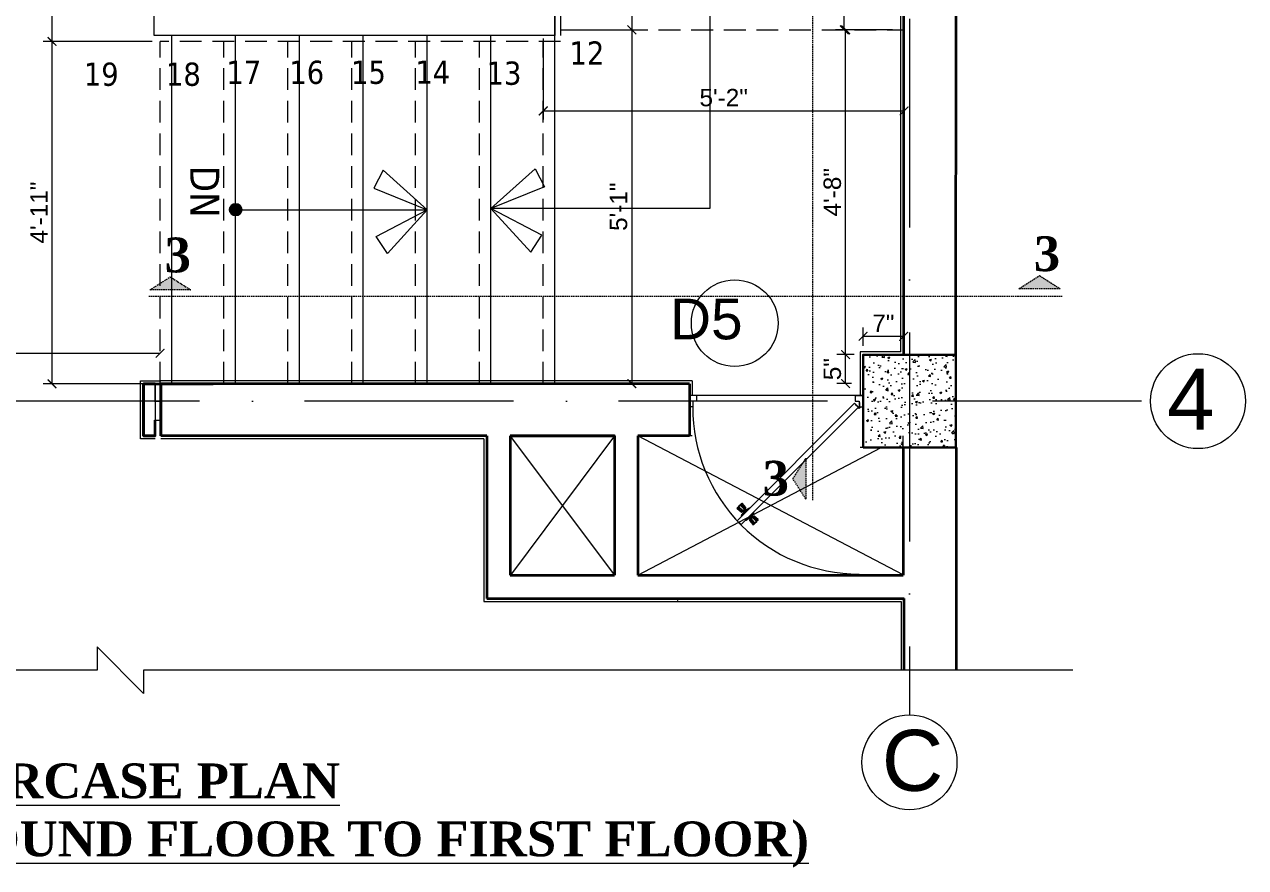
# Model space of a CAD drawing. Header units: inches. Extents: x 10755 to 33653, y -10992 to 10708.
# Drawn here: x 26093.8 to 26304.2, y 4057.2 to 4202.5 of the extents above; entities that cross this region are included whole.
import ezdxf

# ---------------------------------------------------------------- set-up
doc = ezdxf.new("R2010")
doc.units = ezdxf.units.IN
doc.header["$MEASUREMENT"] = 0
doc.linetypes.add('ACAD_ISO10W100', pattern=[18, 12, -3, 0, -3])
doc.linetypes.add('HIDDEN', pattern=[0.375, 0.25, -0.125])
for name, color, linetype, lineweight in [('arrow line', 54, 'Continuous', 9), ('beam in plan', 241, 'HIDDEN', 20), ('centerline', 9, 'ACAD_ISO10W100', 5), ('col', 1, 'Continuous', 30), ('dimension element- 8', 5, 'Continuous', 13), ('DIMINSION', 5, 'Continuous', 15), ('hatch', 33, 'Continuous', 5), ('hatch 2', 8, 'Continuous', 13), ('hatch- rcc', 252, 'Continuous', 5), ('hidden line', 4, 'HIDDEN', 9), ('L1 furnitures', 252, 'Continuous', 9), ('Pillar', 11, 'Continuous', 25), ('PLASTER', 50, 'Continuous', 9), ('PUERTAS', 7, 'Continuous', 0), ('railing', 33, 'Continuous', 15), ('rs', 102, 'Continuous', 15), ('STAIRCASE', 143, 'Continuous', 15), ('Text', 150, 'Continuous', 18), ('text detail- 8', 115, 'Continuous', 18), ('title text 1', 113, 'Continuous', 25), ('wall', 1, 'Continuous', 35)]:
    doc.layers.add(name, color=color, linetype=linetype, lineweight=lineweight)
doc.layers.add('T-TEXT', color=230, linetype='Continuous')
doc.layers.get('DIMINSION').off()
doc.styles.add('arial', font='arial.ttf')
doc.styles.add('Prajwal', font='stylu.ttf', dxfattribs={"height": 9})
doc.styles.get("Standard").update_dxf_attribs({"font": 'arial.ttf'})
doc.styles.add('suren', font='times.ttf', dxfattribs={"height": 4})
doc.dimstyles.new('s3', dxfattribs={"dimscale": 3, "dimtxt": 1, "dimasz": 0.5, "dimexe": 0.5, "dimexo": 0.5, "dimgap": 0.25, "dimtad": 1, "dimzin": 3, "dimdsep": 46, "dimlunit": 4, "dimtxsty": 'Standard', "dimblk": 'ARCHTICK', "dimcen": 0, "dimclrd": 256, "dimclre": 256, "dimclrt": 6, "dimadec": 0, "dimazin": 0, "dimtfac": 0.5, "dimtix": 1, "dimtmove": 1, "dimatfit": 3, "dimfxl": 0.5, "dimfrac": 1, "dimtolj": 1, "dimtzin": 0, "dimarcsym": 1})

# ---------------------------------------------------------------- blocks, each defined once
blk = doc.blocks.new('A$C03EF3246')
at = {"layer": 'arrow line'}
for q in [(-16.37, -1.02), (-1.99, -1.02)]:
    blk.add_line((-9.18, 6.21), q, dxfattribs=at)
for points in [[(-16.37, -1.02), (-13.34, -2.78), (-9.18, 6.21)], [(-1.99, -1.02), (-5.01, -2.78), (-9.18, 6.21)]]:
    blk.add_lwpolyline(points, dxfattribs=at)
blk = doc.blocks.new('ETERWEWE')
at = {"layer": 'hatch- rcc', "linetype": 'Continuous', "ltscale": 30}
h = blk.add_hatch(dxfattribs=at)
h.set_pattern_fill('AR-CONC', color=256, scale=0.5, style=0)
h.set_pattern_definition([(50, (0, 0), (3.586300913, -0.313760675), [0.375, -4.125]), (355, (0, 0), (-0.69375667, 3.76096067), [0.3, -3.3]), (100.4514445, (0.299, -0.026), (2.89254423, 3.447199955), [0.31870096, -3.50571056]), (46.1842, (0, 1), (5.33620665, -0.8275964), [0.5625, -6.1875]), (96.6356355, (0.4447, 0.931), (4.67330973, 4.870593), [0.47805171, -5.2585688]), (351.184164, (0, 1), (4.67330973, 4.870593), [0.45, -4.95]), (21, (0.5, 0.75), (2.98453526, -2.013094453), [0.375, -4.125]), (326, (0.5, 0.75), (1.21657666, 3.625750225), [0.3, -3.3]), (71.4514447, (0.7487, 0.5822), (4.20111188, 1.612655764), [0.31870095, -3.50571056]), (37.5, (0, 0), (0.060799277, 1.664469269), [0, -3.26, 0, -3.35, 0, -3.3125]), (7.5, (0, 0), (1.315347687, 1.97205856), [0, -1.91, 0, -3.185, 0, -1.2625]), (327.5, (-1.115, 0), (2.669112181, -0.112774359), [0, -1.25, 0, -3.9, 0, -5.175]), (317.5, (-1.615, 0), (2.915930847, 0.50052491), [0, -1.625, 0, -2.59, 0, -3.675])])
h.paths.add_polyline_path([(159423.23, -3794.58), (159439.23, -3794.58), (159439.23, -3778.58), (159423.23, -3778.58)])
at = {"layer": 'col', "linetype": 'Continuous', "ltscale": 30}
blk.add_lwpolyline([(159423.23, -3794.58), (159423.23, -3778.58), (159439.23, -3778.58), (159439.23, -3794.58), (159423.23, -3794.58)], dxfattribs=at)
blk = doc.blocks.new('2ft6in')
at = {"layer": 'PUERTAS', "color": 2}
for p, q in [((0.84, 2.1), (21.02, 22.28)), ((21.71, 21.6), (1.47, 1.37)), ((18.33, 21.76), (18.31, 21.77)), ((21.71, 21.6), (21.02, 22.28)), ((21.18, 18.9), (21.2, 18.89)), ((1.36, 1.58), (0.81, 2.12)), ((0, 2), (0, 0)), ((0.6, 2), (0, 2)), ((1.33, 0), (0, 0)), ((0.6, 1.26), (0.6, 2.04)), ((0.67, 1.26), (0.6, 1.26)), ((0.67, 1.26), (0.67, 2.01)), ((0.67, 1), (0.67, 1.26)), ((1.33, 1), (0.67, 1)), ((1.31, 1.53), (0.79, 2.06)), ((1.36, 1.58), (1.31, 1.53)), ((1.47, 1.37), (1.31, 1.53)), ((1.33, 0), (1.33, 1)), ((28.67, 0), (28.67, 1)), ((28.67, 1), (29.33, 1)), ((28.67, 0), (30, 0)), ((29.33, 1), (29.33, 2)), ((29.33, 2), (30, 2)), ((30, 0), (30, 2))]:
    blk.add_line(p, q, dxfattribs=at)
at = {"layer": 'PUERTAS', "color": 8}
for p, q in [((18.81, 20.78), (18.04, 21.4)), ((18.86, 20.83), (18.08, 21.46)), ((18.95, 20.92), (18.2, 21.58)), ((18.44, 21.9), (18.31, 21.77)), ((19.07, 21.03), (18.34, 21.72)), ((18.44, 21.9), (18.56, 22.02)), ((18.58, 22.01), (18.56, 22.02)), ((19.3, 21.26), (18.61, 22)), ((19.42, 21.38), (18.75, 22.14)), ((19.51, 21.48), (18.88, 22.26)), ((19.55, 21.53), (18.93, 22.3)), ((19.4, 21.08), (19.31, 21.17)), ((19.47, 21.15), (19.38, 21.24)), ((19.51, 21.19), (19.42, 21.28)), ((19.53, 21.21), (19.44, 21.3)), ((19.7, 21.06), (19.51, 21.01)), ((19.89, 21.24), (19.58, 21.08)), ((20.07, 21.42), (19.64, 21.15)), ((18.91, 20.27), (19.19, 20.69)), ((19.13, 20.8), (19.03, 20.9)), ((19.15, 20.82), (19.05, 20.92)), ((19.09, 20.44), (19.25, 20.76)), ((19.19, 20.87), (19.1, 20.96)), ((19.25, 20.93), (19.16, 21.02)), ((19.28, 20.63), (19.32, 20.83)), ((19.43, 20.78), (19.4, 20.9)), ((19.55, 20.91), (19.43, 20.94)), ((19.69, 19.49), (20.12, 19.76)), ((19.87, 19.67), (20.18, 19.83)), ((20.06, 19.85), (20.25, 19.9)), ((20.21, 20), (20.33, 19.97)), ((20.21, 19.38), (20.83, 18.61)), ((20.23, 19.7), (20.32, 19.61)), ((20.25, 19.72), (20.34, 19.63)), ((20.25, 19.43), (20.88, 18.65)), ((20.29, 19.76), (20.38, 19.67)), ((20.33, 20.13), (20.36, 20.01)), ((20.34, 19.53), (21, 18.77)), ((20.36, 19.83), (20.45, 19.74)), ((20.48, 20.28), (20.44, 20.08)), ((20.46, 19.64), (21.14, 18.91)), ((20.5, 19.98), (20.6, 19.89)), ((20.67, 20.47), (20.51, 20.15)), ((20.85, 20.64), (20.57, 20.22)), ((20.57, 20.04), (20.66, 19.95)), ((20.61, 20.09), (20.7, 19.99)), ((20.63, 20.11), (20.72, 20.01)), ((20.69, 19.87), (21.42, 19.19)), ((20.81, 19.99), (21.56, 19.33)), ((20.9, 20.08), (21.68, 19.45)), ((20.95, 20.13), (21.72, 19.51)), ((21.32, 19.01), (21.2, 18.89)), ((21.32, 19.01), (21.44, 19.14)), ((21.43, 19.15), (21.44, 19.14)), ((0, 0), (30, 0))]:
    blk.add_line(p, q, dxfattribs=at)
at = {"layer": 'PUERTAS', "color": 1}
for p, q in [((18.06, 21.44), (18.48, 21.86)), ((18.74, 20.79), (18.06, 21.34)), ((18.08, 21.51), (18.45, 21.88)), ((18.11, 21.49), (18.08, 21.51)), ((18.82, 22.25), (18.45, 21.88)), ((18.9, 22.28), (18.48, 21.86)), ((18.84, 22.23), (18.82, 22.25)), ((18.83, 20.8), (19.18, 21.15)), ((19.54, 21.59), (18.99, 22.27)), ((19.02, 20.88), (19.24, 21.1)), ((19.54, 21.5), (19.18, 21.15)), ((19.45, 21.31), (19.24, 21.1)), ((19.55, 21.22), (19.33, 21.01)), ((19.45, 21.41), (19.45, 21.41)), ((19.54, 21.22), (19.45, 21.31)), ((19.64, 21.23), (19.64, 21.23)), ((19.74, 21.24), (19.73, 21.23)), ((20.12, 21.49), (19.74, 21.24)), ((20.22, 21.48), (20.22, 21.49)), ((18.84, 20.21), (19.1, 20.6)), ((18.85, 20.11), (18.84, 20.12)), ((18.92, 20.89), (18.93, 20.88)), ((19.12, 20.8), (19.03, 20.89)), ((19.1, 20.7), (19.11, 20.69)), ((19.1, 20.6), (19.1, 20.6)), ((19.11, 20.79), (19.33, 21.01)), ((19.53, 19.43), (19.54, 19.42)), ((19.64, 19.42), (20.02, 19.67)), ((20.02, 19.67), (20.03, 19.68)), ((20.12, 19.68), (20.12, 19.68)), ((20.21, 19.69), (20.43, 19.9)), ((20.22, 19.41), (20.57, 19.76)), ((20.22, 19.69), (20.31, 19.6)), ((20.22, 19.32), (20.76, 18.64)), ((20.31, 19.6), (20.52, 19.81)), ((20.31, 19.5), (20.31, 19.5)), ((20.65, 20.12), (20.43, 19.9)), ((20.74, 20.03), (20.52, 19.81)), ((20.93, 20.11), (20.57, 19.76)), ((20.64, 20.11), (20.73, 20.02)), ((20.66, 20.31), (20.65, 20.31)), ((20.65, 20.21), (20.65, 20.22)), ((20.91, 20.7), (20.66, 20.31)), ((20.84, 20.02), (20.83, 20.03)), ((20.86, 18.63), (21.28, 19.05)), ((20.91, 20.8), (20.91, 20.79)), ((20.94, 18.66), (21.31, 19.03)), ((21.02, 20.12), (21.7, 19.57)), ((21.7, 19.47), (21.28, 19.05)), ((21.67, 19.4), (21.31, 19.03)), ((21.65, 19.42), (21.67, 19.4)), ((20.91, 18.68), (20.94, 18.66))]:
    blk.add_line(p, q, dxfattribs=at)
at = {"layer": 'PUERTAS', "color": 2}
for radius in [0.129, 0.0627]:
    blk.add_circle((0.68, 2.14), radius, dxfattribs=at)
at = {"layer": 'PUERTAS', "color": 8}
blk.add_arc((0.68, 2.14), 28.65, 359.7285, 90.0333, dxfattribs=at)
at = {"layer": 'PUERTAS', "color": 1}
for centre, start, end in [((18.94, 22.23), 38.9236, 135), ((19.4, 21.36), 315, 45), ((19.49, 21.55), 315, 38.9236), ((19.6, 21.18), 50.2572, 135), ((19.68, 21.28), 230.2572, 315), ((20.17, 21.44), 45, 135), ((18.78, 20.84), 231.0764, 315), ((18.89, 20.16), 135, 225), ((18.97, 20.93), 225, 315), ((19.16, 20.74), 135, 219.7428), ((19.06, 20.65), 315, 39.7428), ((19.59, 19.47), 225, 315), ((20.07, 19.63), 50.2572, 135), ((20.16, 19.73), 230.2572, 315), ((20.27, 19.36), 135, 218.9236), ((20.35, 19.55), 135, 225), ((20.7, 20.26), 135, 219.7428), ((20.6, 20.17), 315, 39.7428), ((20.78, 19.98), 45, 135), ((20.87, 20.75), 315, 45), ((20.98, 20.07), 51.0764, 135), ((21.65, 19.52), 315, 51.0764), ((20.82, 18.68), 218.9236, 315)]:
    blk.add_arc(centre, 0.0667, start, end, dxfattribs=at)
blk = doc.blocks.new('_ArchTick')
at = {"color": 0, "const_width": 0.15}
blk.add_lwpolyline([(-0.5, -0.5), (0.5, 0.5)], dxfattribs=at)
blk = doc.blocks.new('*D2114')
at = {"layer": 'Defpoints', "color": 0, "transparency": 16777216}
for p in [(11404.74, -713.61), (11404.74, -724.61), (11417.01, -724.61)]:
    blk.add_point(p, dxfattribs=at)
at = {"layer": 'dimension element- 8', "lineweight": -2, "transparency": 16777216}
for p, q in [((11406.24, -713.61), (11418.51, -713.61)), ((11417.01, -713.61), (11417.01, -724.61)), ((11406.24, -724.61), (11418.51, -724.61))]:
    blk.add_line(p, q, dxfattribs=at)
at = {"layer": 'dimension element- 8', "lineweight": -2, "transparency": 16777216, "xscale": 1.5, "yscale": 1.5, "zscale": 1.5}
for p, rotation in [((11417.01, -713.61), 90), ((11417.01, -724.61), 270)]:
    blk.add_blockref('_ArchTick', p, dxfattribs=dict(at, rotation=rotation))
at = {"layer": 'dimension element- 8', "color": 6, "transparency": 16777216, "insert": (11414.75, -719.11), "char_height": 3, "attachment_point": 5, "rotation": 90}
blk.add_mtext('\\A1;11"', dxfattribs=at)
blk = doc.blocks.new('*D2115')
at = {"layer": 'Defpoints', "color": 0, "transparency": 16777216}
for p in [(11404.74, -724.61), (11403.74, -785.59), (11417.01, -785.59)]:
    blk.add_point(p, dxfattribs=at)
at = {"layer": 'dimension element- 8', "lineweight": -2, "transparency": 16777216}
for p, q in [((11406.24, -724.61), (11418.51, -724.61)), ((11417.01, -724.61), (11417.01, -785.59)), ((11405.24, -785.59), (11418.51, -785.59))]:
    blk.add_line(p, q, dxfattribs=at)
at = {"layer": 'dimension element- 8', "lineweight": -2, "transparency": 16777216, "xscale": 1.5, "yscale": 1.5, "zscale": 1.5}
for p, rotation in [((11417.01, -724.61), 90), ((11417.01, -785.59), 270)]:
    blk.add_blockref('_ArchTick', p, dxfattribs=dict(at, rotation=rotation))
at = {"layer": 'dimension element- 8', "color": 6, "transparency": 16777216, "insert": (11414.72, -755.1), "char_height": 3, "attachment_point": 5, "rotation": 90}
blk.add_mtext('\\A1;5\'-1"', dxfattribs=at)
blk = doc.blocks.new('*D2116')
at = {"layer": 'Defpoints', "color": 0, "transparency": 16777216}
for p in [(11401.74, -724.6), (11463.91, -725.79), (11463.91, -738.59)]:
    blk.add_point(p, dxfattribs=at)
at = {"layer": 'dimension element- 8', "lineweight": -2, "transparency": 16777216}
for p, q in [((11401.74, -726.1), (11401.74, -740.09)), ((11463.91, -727.29), (11463.91, -740.09)), ((11401.74, -738.59), (11463.91, -738.59))]:
    blk.add_line(p, q, dxfattribs=at)
at = {"layer": 'dimension element- 8', "lineweight": -2, "transparency": 16777216, "xscale": 1.5, "yscale": 1.5, "zscale": 1.5, "rotation": 180}
blk.add_blockref('_ArchTick', (11401.74, -738.59), dxfattribs=at)
at = {"layer": 'dimension element- 8', "lineweight": -2, "transparency": 16777216, "xscale": 1.5, "yscale": 1.5, "zscale": 1.5}
blk.add_blockref('_ArchTick', (11463.91, -738.59), dxfattribs=at)
at = {"layer": 'dimension element- 8', "color": 6, "transparency": 16777216, "insert": (11432.83, -736.31), "char_height": 3, "attachment_point": 5}
blk.add_mtext('\\A1;5\'-2"', dxfattribs=at)
blk = doc.blocks.new('*D2117')
at = {"layer": 'Defpoints', "color": 0, "transparency": 16777216}
for p in [(11453.83, -780.59), (11456.83, -780.59), (11456.33, -785.59)]:
    blk.add_point(p, dxfattribs=at)
at = {"layer": 'dimension element- 8', "lineweight": -2, "transparency": 16777216}
for p, q in [((11455.33, -780.59), (11452.33, -780.59)), ((11453.83, -785.59), (11453.83, -780.59)), ((11454.83, -785.59), (11452.33, -785.59))]:
    blk.add_line(p, q, dxfattribs=at)
at = {"layer": 'dimension element- 8', "lineweight": -2, "transparency": 16777216, "xscale": 1.5, "yscale": 1.5, "zscale": 1.5}
for p, rotation in [((11453.83, -780.59), 90), ((11453.83, -785.59), 270)]:
    blk.add_blockref('_ArchTick', p, dxfattribs=dict(at, rotation=rotation))
at = {"layer": 'dimension element- 8', "color": 6, "transparency": 16777216, "insert": (11451.55, -783.09), "char_height": 3, "attachment_point": 5, "rotation": 90}
blk.add_mtext('\\A1;5"', dxfattribs=at)
blk = doc.blocks.new('*D2118')
at = {"layer": 'Defpoints', "color": 0, "transparency": 16777216}
for p in [(11463.83, -777.43), (11456.83, -780.59), (11463.83, -780.6)]:
    blk.add_point(p, dxfattribs=at)
at = {"layer": 'dimension element- 8', "lineweight": -2, "transparency": 16777216}
for p, q in [((11456.83, -779.09), (11456.83, -775.93)), ((11463.83, -779.1), (11463.83, -775.93)), ((11456.83, -777.43), (11463.83, -777.43))]:
    blk.add_line(p, q, dxfattribs=at)
at = {"layer": 'dimension element- 8', "lineweight": -2, "transparency": 16777216, "xscale": 1.5, "yscale": 1.5, "zscale": 1.5, "rotation": 180}
blk.add_blockref('_ArchTick', (11456.83, -777.43), dxfattribs=at)
at = {"layer": 'dimension element- 8', "lineweight": -2, "transparency": 16777216, "xscale": 1.5, "yscale": 1.5, "zscale": 1.5}
blk.add_blockref('_ArchTick', (11463.83, -777.43), dxfattribs=at)
at = {"layer": 'dimension element- 8', "color": 6, "transparency": 16777216, "insert": (11460.33, -775.18), "char_height": 3, "attachment_point": 5}
blk.add_mtext('\\A1;7"', dxfattribs=at)
blk = doc.blocks.new('*D2119')
at = {"layer": 'Defpoints', "color": 0, "transparency": 16777216}
for p in [(11453.83, -724.61), (11463.36, -724.61), (11456.83, -780.59)]:
    blk.add_point(p, dxfattribs=at)
at = {"layer": 'dimension element- 8', "lineweight": -2, "transparency": 16777216}
for p, q in [((11461.86, -724.61), (11452.33, -724.61)), ((11453.83, -780.59), (11453.83, -724.61)), ((11455.33, -780.59), (11452.33, -780.59))]:
    blk.add_line(p, q, dxfattribs=at)
at = {"layer": 'dimension element- 8', "lineweight": -2, "transparency": 16777216, "xscale": 1.5, "yscale": 1.5, "zscale": 1.5}
for p, rotation in [((11453.83, -724.61), 90), ((11453.83, -780.59), 270)]:
    blk.add_blockref('_ArchTick', p, dxfattribs=dict(at, rotation=rotation))
at = {"layer": 'dimension element- 8', "color": 6, "transparency": 16777216, "insert": (11451.55, -752.6), "char_height": 3, "attachment_point": 5, "rotation": 90}
blk.add_mtext('\\A1;4\'-8"', dxfattribs=at)
blk = doc.blocks.new('*D2126')
at = {"layer": 'Defpoints', "color": 0, "transparency": 16777216}
for p in [(11335.74, -780.34), (11247.96, -780.61), (11335.74, -780.61)]:
    blk.add_point(p, dxfattribs=at)
at = {"layer": 'dimension element- 8', "lineweight": -2, "transparency": 16777216}
for p, q in [((11247.96, -779.11), (11247.96, -778.84)), ((11247.96, -780.34), (11335.74, -780.34)), ((11335.74, -779.11), (11335.74, -778.84))]:
    blk.add_line(p, q, dxfattribs=at)
at = {"layer": 'dimension element- 8', "lineweight": -2, "transparency": 16777216, "xscale": 1.5, "yscale": 1.5, "zscale": 1.5, "rotation": 180}
blk.add_blockref('_ArchTick', (11247.96, -780.34), dxfattribs=at)
at = {"layer": 'dimension element- 8', "lineweight": -2, "transparency": 16777216, "xscale": 1.5, "yscale": 1.5, "zscale": 1.5}
blk.add_blockref('_ArchTick', (11335.74, -780.34), dxfattribs=at)
at = {"layer": 'dimension element- 8', "color": 6, "transparency": 16777216, "insert": (11291.85, -778.09), "char_height": 3, "attachment_point": 5}
blk.add_mtext('\\A1;7\'-4"', dxfattribs=at)
blk = doc.blocks.new('*D2127')
at = {"layer": 'Defpoints', "color": 0, "transparency": 16777216}
for p in [(11317.11, -726.61), (11335.88, -726.61), (11335.88, -785.61)]:
    blk.add_point(p, dxfattribs=at)
at = {"layer": 'dimension element- 8', "lineweight": -2, "transparency": 16777216}
for p, q in [((11334.38, -726.61), (11315.61, -726.61)), ((11317.11, -785.61), (11317.11, -726.61)), ((11334.38, -785.61), (11315.61, -785.61))]:
    blk.add_line(p, q, dxfattribs=at)
at = {"layer": 'dimension element- 8', "lineweight": -2, "transparency": 16777216, "xscale": 1.5, "yscale": 1.5, "zscale": 1.5}
for p, rotation in [((11317.11, -726.61), 90), ((11317.11, -785.61), 270)]:
    blk.add_blockref('_ArchTick', p, dxfattribs=dict(at, rotation=rotation))
at = {"layer": 'dimension element- 8', "color": 6, "transparency": 16777216, "insert": (11314.86, -756.11), "char_height": 3, "attachment_point": 5, "rotation": 90}
blk.add_mtext('\\A1;4\'-11"', dxfattribs=at)
blk = doc.blocks.new('*D2128')
at = {"layer": 'Defpoints', "color": 0, "transparency": 16777216}
for p in [(11317.11, -665.59), (11349.74, -665.59), (11335.88, -726.61)]:
    blk.add_point(p, dxfattribs=at)
at = {"layer": 'dimension element- 8', "lineweight": -2, "transparency": 16777216}
for p, q in [((11348.24, -665.59), (11315.61, -665.59)), ((11317.11, -726.61), (11317.11, -665.59)), ((11334.38, -726.61), (11315.61, -726.61))]:
    blk.add_line(p, q, dxfattribs=at)
at = {"layer": 'dimension element- 8', "lineweight": -2, "transparency": 16777216, "xscale": 1.5, "yscale": 1.5, "zscale": 1.5}
for p, rotation in [((11317.11, -665.59), 90), ((11317.11, -726.61), 270)]:
    blk.add_blockref('_ArchTick', p, dxfattribs=dict(at, rotation=rotation))
at = {"layer": 'dimension element- 8', "color": 6, "transparency": 16777216, "insert": (11314.83, -696.1), "char_height": 3, "attachment_point": 5, "rotation": 90}
blk.add_mtext('\\A1;5\'-1"', dxfattribs=at)
blk = doc.blocks.new('*D2130')
at = {"layer": 'Defpoints', "color": 0, "transparency": 16777216}
for p in [(11453.61, -669.61), (11463.38, -669.61), (11463.41, -724.61)]:
    blk.add_point(p, dxfattribs=at)
at = {"layer": 'dimension element- 8', "lineweight": -2, "transparency": 16777216}
for p, q in [((11461.88, -669.61), (11452.11, -669.61)), ((11453.61, -724.61), (11453.61, -669.61)), ((11461.91, -724.61), (11452.11, -724.61))]:
    blk.add_line(p, q, dxfattribs=at)
at = {"layer": 'dimension element- 8', "lineweight": -2, "transparency": 16777216, "xscale": 1.5, "yscale": 1.5, "zscale": 1.5}
for p, rotation in [((11453.61, -669.61), 90), ((11453.61, -724.61), 270)]:
    blk.add_blockref('_ArchTick', p, dxfattribs=dict(at, rotation=rotation))
at = {"layer": 'dimension element- 8', "color": 6, "transparency": 16777216, "insert": (11451.36, -697.11), "char_height": 3, "attachment_point": 5, "rotation": 90}
blk.add_mtext('\\A1;4\'-7"', dxfattribs=at)
blk = doc.blocks.new('A$C55F06A0D')
for points in [[(1188.181, 321.408), (1184.63, 323.662), (1181.079, 321.408)], [(1337.92, 321.623), (1334.369, 323.877), (1330.818, 321.623)], [(1294.145, 292.431), (1291.892, 288.88), (1294.145, 285.328)]]:
    blk.add_hatch(color=256).paths.add_polyline_path(points)
at = {"layer": 'Pillar', "ltscale": 100}
h = blk.add_hatch(color=256, dxfattribs=at)
edge = h.paths.add_edge_path()
edge.add_ellipse((1195.881, 335.251), major_axis=(0.707, 0.707), ratio=1, start_angle=315, end_angle=495)
edge.add_ellipse((1195.881, 335.251), major_axis=(0.707, 0.707), ratio=1, start_angle=135, end_angle=315)
h = blk.add_hatch(color=256, dxfattribs=at)
edge = h.paths.add_edge_path()
edge.add_ellipse((1195.881, 335.249), major_axis=(0.707, 0.707), ratio=1, start_angle=135, end_angle=495)
for p, q in [((1295.265, 498.417), (1295.265, 285.063)), ((1338.289, 320.288), (1180.814, 320.288))]:
    blk.add_line(p, q)
for points in [[(1184.63, 323.662), (1188.181, 321.408), (1181.079, 321.408)], [(1334.369, 323.877), (1337.92, 321.623), (1330.818, 321.623)], [(1291.892, 288.88), (1294.145, 292.431), (1294.145, 285.328)]]:
    blk.add_lwpolyline(points, close=True)
blk.add_arc((1271.95, 267.691), 0.198, 53.30244, 66.05626)
at = {"layer": 'arrow line'}
for p, q in [((1277.587, 454.256), (1277.587, 335.477)), ((1196.881, 335.249), (1228.881, 335.249)), ((1277.587, 335.477), (1239.881, 335.477))]:
    blk.add_line(p, q, dxfattribs=at)
at = {"layer": 'centerline', "ltscale": 3}
for p, q in [((1311.975, 530.458), (1311.975, 248.2)), ((1351.965, 302.249), (1014.781, 302.249))]:
    blk.add_line(p, q, dxfattribs=at)
at = {"layer": 'centerline', "linetype": 'Continuous'}
for centre in [(1361.693, 302.249), (1311.975, 240.016)]:
    blk.add_circle(centre, 8.184, dxfattribs=at)
at = {"layer": 'hatch', "linetype": 'Continuous', "ltscale": 30}
for p, q in [((1243.163, 296.239), (1261.163, 272.25)), ((1261.163, 296.251), (1243.246, 272.25)), ((1310.904, 272.334), (1265.163, 296.25)), ((1265.163, 272.25), (1307.097, 294.249))]:
    blk.add_line(p, q, dxfattribs=at)
at = {"layer": 'hatch'}
blk.add_lwpolyline([(1340.09, 255.882), (1180.042, 255.882), (1180.042, 251.882), (1172.042, 259.882), (1172.042, 255.882), (1009.822, 255.882)], dxfattribs=at)
at = {"layer": 'hatch 2', "ltscale": 30}
blk.add_circle((1281.869, 315.691), 7.47, dxfattribs=at)
at = {"layer": 'hidden line', "ltscale": 15}
for p, q in [((1251.881, 366.249), (1310.882, 366.249)), ((1182.881, 305.249), (1182.881, 364.249)), ((1193.881, 305.249), (1193.881, 364.249)), ((1204.881, 305.249), (1204.881, 364.249)), ((1215.881, 305.249), (1215.881, 364.249)), ((1226.881, 305.249), (1226.881, 364.249)), ((1237.881, 305.249), (1237.881, 364.249)), ((1248.881, 305.249), (1248.881, 364.249))]:
    blk.add_line(p, q, dxfattribs=at)
blk.add_lwpolyline([(1196.882, 425.263), (1251.881, 425.263), (1251.881, 364.249), (1182.881, 364.249)], dxfattribs=at)
at = {"layer": 'L1 furnitures', "color": 7, "linetype": 'Continuous', "ltscale": 30}
for p, q in [((1310.904, 272.334), (1310.904, 296.259)), ((1286.904, 272.334), (1310.904, 272.334))]:
    blk.add_line(p, q, dxfattribs=at)
at = {"layer": 'Pillar', "ltscale": 100}
blk.add_circle((1195.881, 335.249), 1, dxfattribs=at)
at = {"layer": 'PLASTER'}
for p, q in [((1310.475, 310.753), (1310.553, 478.746)), ((1274.554, 305.749), (1183.024, 305.749)), ((1274.554, 305.749), (1274.554, 303.249)), ((1238.663, 295.749), (1183.024, 295.749)), ((1238.663, 295.749), (1238.663, 267.75)), ((1274.554, 296.249), (1274.054, 296.249)), ((1303.975, 294.249), (1303.475, 294.249)), ((1238.663, 267.75), (1310.554, 267.75))]:
    blk.add_line(p, q, dxfattribs=at)
for points in [[(1310.475, 310.753), (1303.475, 310.753), (1303.475, 303.249)], [(1182.024, 295.749), (1179.524, 295.749), (1179.524, 305.749), (1183.024, 305.749)], [(1310.554, 267.75), (1310.554, 255.882)]]:
    blk.add_lwpolyline(points, dxfattribs=at)
at = {"layer": 'railing', "linetype": 'Continuous', "ltscale": 30}
for p, q in [((1250.881, 365.249), (1250.882, 424.249)), ((1181.881, 365.249), (1181.881, 367.249)), ((1250.881, 365.249), (1181.881, 365.249))]:
    blk.add_line(p, q, dxfattribs=at)
blk.add_lwpolyline([(1181.881, 424.263), (1250.881, 424.263), (1250.881, 365.249), (1181.881, 365.249)], close=True, dxfattribs=at)
at = {"layer": 'rs'}
for p, q in [((1182.024, 305.247), (1182.024, 296.249)), ((1183.024, 305.249), (1183.024, 296.249))]:
    blk.add_line(p, q, dxfattribs=at)
at = {"layer": 'rs', "const_width": 0.25}
for points in [[(1182.024, 305.249), (1182.024, 302.249), (1183.024, 302.249), (1183.024, 305.249)], [(1182.024, 305.247), (1182.024, 302.247), (1183.024, 302.247), (1183.024, 305.247)], [(1182.024, 296.249), (1182.024, 298.953), (1183.024, 298.953), (1183.024, 296.249)], [(1182.024, 296.249), (1182.024, 298.953), (1183.024, 298.953), (1183.024, 296.249)]]:
    blk.add_lwpolyline(points, dxfattribs=at)
at = {"layer": 'STAIRCASE', "linetype": 'Continuous', "ltscale": 30}
for p, q in [((1184.881, 305.249), (1184.881, 365.249)), ((1195.881, 305.249), (1195.881, 365.249)), ((1206.881, 305.249), (1206.881, 365.249)), ((1217.881, 305.249), (1217.881, 365.249)), ((1228.881, 305.249), (1228.881, 365.249)), ((1239.881, 305.249), (1239.881, 365.249)), ((1250.881, 305.249), (1250.881, 365.249))]:
    blk.add_line(p, q, dxfattribs=at)
at = {"layer": 'wall', "linetype": 'Continuous', "ltscale": 30}
for p, q in [((1310.975, 310.253), (1311.054, 479.253)), ((1319.975, 310.249), (1320.054, 479.249)), ((1274.054, 305.249), (1183.024, 305.249)), ((1274.054, 305.249), (1274.054, 296.249)), ((1239.163, 296.249), (1183.024, 296.249)), ((1239.163, 296.249), (1239.163, 268.25)), ((1261.163, 296.249), (1243.163, 296.249)), ((1243.163, 296.249), (1243.163, 272.25)), ((1243.256, 296.25), (1261.255, 296.25)), ((1243.256, 296.246), (1261.163, 296.246)), ((1261.163, 296.246), (1261.163, 272.25)), ((1265.163, 296.25), (1265.163, 272.25)), ((1274.054, 296.249), (1265.163, 296.249)), ((1310.904, 294.249), (1310.904, 272.25)), ((1320.054, 255.882), (1320.054, 294.249)), ((1261.163, 289.408), (1261.163, 284.238)), ((1243.163, 272.25), (1261.163, 272.25)), ((1265.163, 272.25), (1310.904, 272.25)), ((1239.163, 268.25), (1311.054, 268.25)), ((1311.054, 255.882), (1311.054, 268.25))]:
    blk.add_line(p, q, dxfattribs=at)
at = {"layer": 'wall'}
for p, q in [((1183.024, 305.249), (1192.024, 305.249)), ((1183.024, 296.249), (1183.024, 305.249)), ((1183.024, 305.249), (1183.024, 296.249)), ((1192.024, 305.249), (1183.024, 305.249)), ((1183.025, 305.247), (1183.024, 305.247)), ((1183.024, 305.247), (1183.024, 296.249))]:
    blk.add_line(p, q, dxfattribs=at)
for points in [[(1182.024, 305.249), (1182.024, 305.249), (1180.024, 305.249), (1180.024, 296.249), (1182.024, 296.249), (1182.024, 298.953)], [(1182.024, 296.249), (1180.024, 296.249), (1180.024, 305.249), (1183.024, 305.249)], [(1183.024, 298.953), (1183.024, 296.249)]]:
    blk.add_lwpolyline(points, dxfattribs=at)
at = {"color": 3, "rotation": 180}
blk.add_blockref('2ft6in', (1303.975, 303.249), dxfattribs=at)
at = {"layer": 'DIMINSION', "linetype": 'Continuous'}
blk.add_blockref('ETERWEWE', (-158119.256, 4088.831), dxfattribs=at)
at = {"layer": 'STAIRCASE', "extrusion": (0, 0, -1), "zscale": -1, "rotation": 87.09630795632306}
blk.add_blockref('A$C03EF3246', (-1222.216, 344.1), dxfattribs=at)
at = {"layer": 'STAIRCASE', "rotation": 87.09630795799274}
blk.add_blockref('A$C03EF3246', (1246.547, 344.328), dxfattribs=at)
at = {"layer": 'T-TEXT', "ltscale": 100, "char_height": 10.5, "width": 9.70798, "style": 'suren'}
for s, insert, attachment_point in [('{\\fArial|b0|i0|c0|p34;4}', (1364.52, 307.827), 3), ('{\\fArial|b0|i0|c0|p34;C}', (1307.206, 245.594), 1)]:
    blk.add_mtext(s, dxfattribs=dict(at, insert=insert, attachment_point=attachment_point))
at = {"layer": 'Text', "insert": (1135.046, 221.866), "char_height": 6, "width": 166.72929, "attachment_point": 7}
blk.add_mtext('{\\fTimes New Roman|b1|i0|c0|p18;\\LSTAIRCASE PLAN\\P(GROUND FLOOR TO FIRST FLOOR)}', dxfattribs=at)
at = {"layer": 'text detail- 8', "char_height": 6, "width": 225.09908, "attachment_point": 1, "style": 'arial'}
for insert in [(1183.655, 330.448), (1333.394, 330.663), (1286.685, 291.968)]:
    blk.add_mtext('{\\fTimes New Roman|b1|i0|c0|p18;3}', dxfattribs=dict(at, insert=insert))
at = {"layer": 'title text 1', "char_height": 4, "width": 6.480149750132112e-13, "attachment_point": 1, "style": 'Prajwal'}
for s, insert in [('\\pi-6.48e-013,l6.48e-013;{\\fTahoma|b0|i0|c0|p34;12}', (1253.396, 364.247)), ('\\pxi-0.96767;{\\fTahoma|b0|i0|c0|p34;19}', (1173.609, 360.596)), ('\\pi-2.903;{\\fTahoma|b0|i0|c0|p34;18}', (1186.787, 360.596)), ('\\pi-2.903;{\\fTahoma|b0|i0|c0|p34;17}', (1197.2, 360.916)), ('\\pi-2.903;{\\fTahoma|b0|i0|c0|p34;16}', (1208.038, 360.926)), ('\\pi-2.903;{\\fTahoma|b0|i0|c0|p34;15}', (1218.676, 360.935)), ('\\pi-2.903;{\\fTahoma|b0|i0|c0|p34;14}', (1229.753, 360.948)), ('\\pi-2.903;{\\fTahoma|b0|i0|c0|p34;13}', (1242.024, 360.773))]:
    blk.add_mtext(s, dxfattribs=dict(at, insert=insert))
at = {"layer": 'title text 1', "color": 7, "insert": (1188.071, 338.689), "char_height": 5, "width": 6.821210263296961e-13, "attachment_point": 7, "rotation": 270, "style": 'Prajwal'}
blk.add_mtext('\\pi-4.137;{\\fTahoma|b0|i0|c0|p34;DN}', dxfattribs=at)
at = {"layer": 'title text 1', "insert": (1276.365, 319.907), "char_height": 7, "width": 6.48014975013211e-13, "attachment_point": 1, "rotation": 359.95632, "style": 'Prajwal'}
blk.add_mtext('\\pi-5.632;{\\fArial|b0|i0|c0|p34;D5}', dxfattribs=at)
at = {"layer": 'dimension element- 8'}
for base, p1, p2, picture, middle in [((1164.255, 425.263), (1183.025, 364.249), (1196.882, 425.263), '*D2128', (1161.973, 394.756)), ((1300.754, 421.249), (1310.554, 366.249), (1310.527, 421.249), '*D2130', (1298.504, 393.749)), ((1264.149, 366.249), (1251.881, 377.249), (1251.881, 366.249), '*D2114', (1261.893, 371.749)), ((1264.149, 305.262), (1251.881, 366.249), (1250.881, 305.262), '*D2115', (1261.867, 335.756)), ((1300.971, 366.249), (1303.975, 310.262), (1310.501, 366.249), '*D2119', (1298.689, 338.256)), ((1164.255, 364.249), (1183.025, 305.247), (1183.025, 364.249), '*D2127', (1161.999, 334.748)), ((1300.971, 310.262), (1303.475, 305.262), (1303.975, 310.262), '*D2117', (1298.695, 307.762))]:
    dim = blk.add_linear_dim(base=base, p1=p1, p2=p2, angle=90, dimstyle='s3', dxfattribs=at)
    dim.commit()
    dim.dimension.update_dxf_attribs({"geometry": picture, "text_midpoint": middle, "insert": (-10152.858, 1090.856)})
for base, p1, p2, picture, middle, set_off in [((1311.054, 352.268), (1248.881, 366.261), (1311.054, 365.069), '*D2116', (1279.968, 354.55), (-10152.858, 1090.856)), ((1310.975, 313.422), (1303.975, 310.262), (1310.975, 310.253), '*D2118', (1307.475, 315.672), (-10152.858, 1090.856)), ((1182.8815, 310.5117), (1095.1064, 310.2489), (1182.8815, 310.2489), '*D2126', (1138.9939, 312.7617), (-10152.8578, 1090.8556))]:
    dim = blk.add_linear_dim(base=base, p1=p1, p2=p2, dimstyle='s3', dxfattribs=at)
    dim.commit()
    dim.dimension.update_dxf_attribs({"geometry": picture, "text_midpoint": middle, "insert": set_off})

msp = doc.modelspace()

# ---------------------------------------------------------------- block references
at = {"layer": 'beam in plan'}
msp.add_blockref('A$C55F06A0D', (24934.305, 3835.374), dxfattribs=at)

doc.saveas('drawing.dxf')
